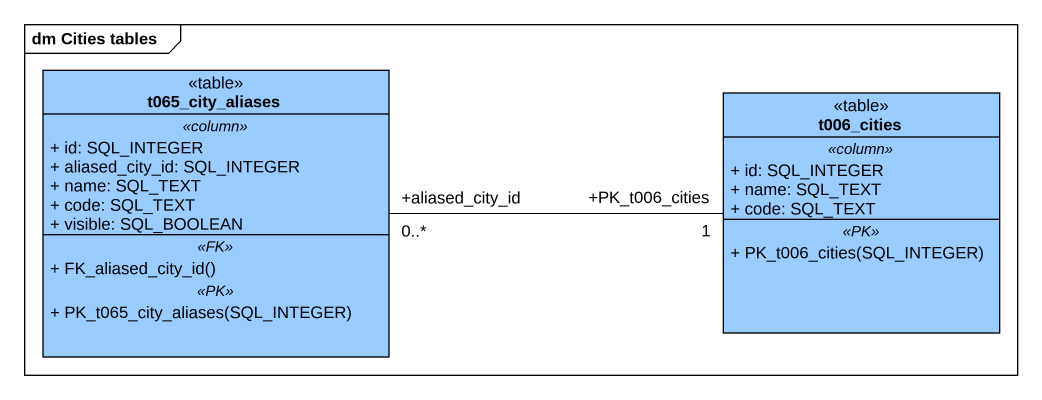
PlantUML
@startuml
mainframe dm Cities tables
hide circle
hide empty members
skinparam classAttributeIconSize 0
class t065_city_aliases <<table>> #99CCFF {
  .. <<column>> ..
  + id: SQL_INTEGER
  + aliased_city_id: SQL_INTEGER
  + name: SQL_TEXT
  + code: SQL_TEXT
  + visible: SQL_BOOLEAN
  .. <<FK>> ..
  + FK_aliased_city_id()
  .. <<PK>> ..
  + PK_t065_city_aliases(SQL_INTEGER)
}
class t006_cities <<table>> #99CCFF {
  .. <<column>> ..
  + id: SQL_INTEGER
  + name: SQL_TEXT
  + code: SQL_TEXT
  .. <<PK>> ..
  + PK_t006_cities(SQL_INTEGER)
}
t065_city_aliases "+aliased_city_id\n0..*" -right- "+PK_t006_cities\n1" t006_cities
@enduml
